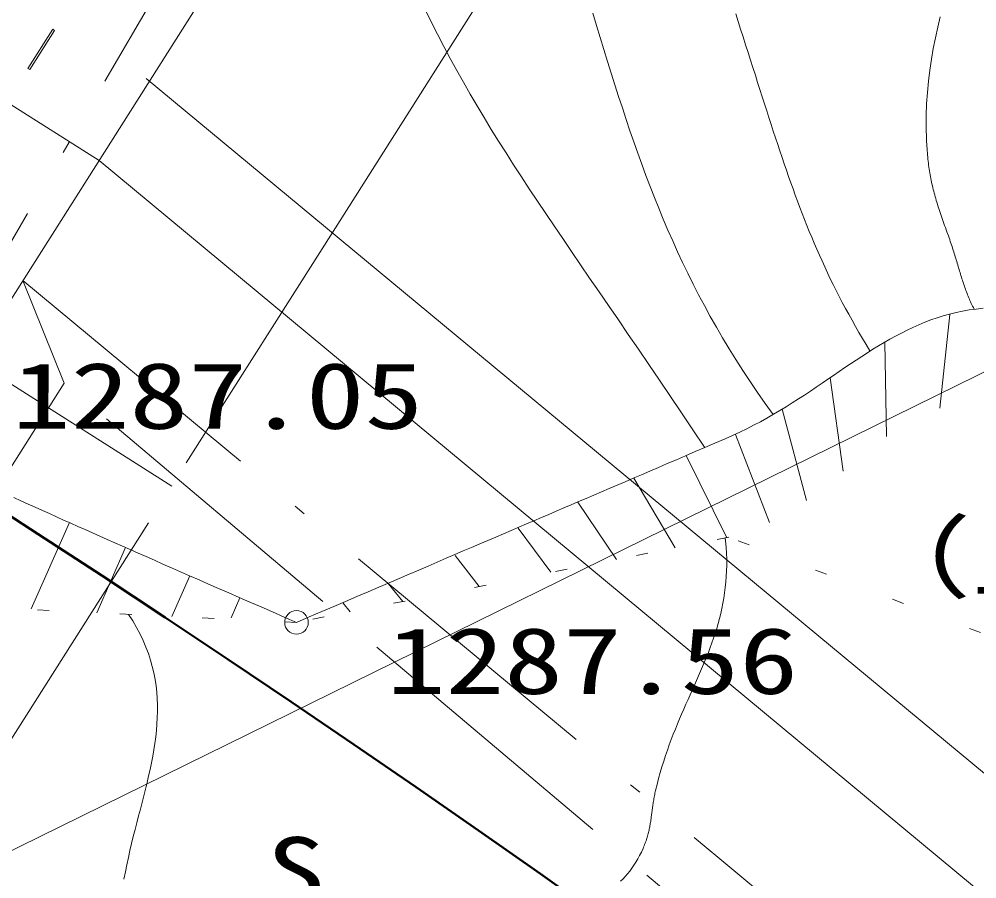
# Model space of a CAD drawing. Units: millimetres at full size, sheet at 1:500; details may follow other scales. Extents: x -209175 to 420500, y 0 to 351151.
# Drawn here: x 25410 to 35570, y 203400 to 212516 of the extents above; entities that cross this region are included whole.
import ezdxf
from ezdxf.enums import TextEntityAlignment as Align

# ---------------------------------------------------------------- set-up
doc = ezdxf.new("R2010")
doc.units = ezdxf.units.MM
doc.header["$LTSCALE"] = 500
for name, pattern in [('USER1', [9.25, 6, -1.5, 0.25, -1.5]), ('USER2', [1.75, 0.25, -1.5]), ('USER3', [7.5, 6, -1.5])]:
    doc.linetypes.add(name, pattern=pattern)
for name, color, linetype, lineweight in [('D-BGD', 7, 'Continuous', 13), ('D-BGD-HICN', 7, 'Continuous', 13), ('D-BGD-LWCN', 8, 'Continuous', 13), ('D-BGD-TXT', 7, 'Continuous', 13), ('D-BMK', 2, 'USER1', 13), ('D-BYP-STR8', 5, 'Continuous', 50), ('D-STR', 1, 'Continuous', 13), ('D-STR-DIM', 7, 'Continuous', 13)]:
    doc.layers.add(name, color=color, linetype=linetype, lineweight=lineweight)
doc.styles.add('ＭＳ ゴシック', font='')
doc.styles.get('ＭＳ ゴシック').set_extended_font_data('MS Gothic')

msp = doc.modelspace()

# ---------------------------------------------------------------- linework, layer by layer
at = {"layer": 'D-BGD'}
for p, q in [((35282.1, 209386.1), (35178.2, 208391.5)), ((34592.2, 209089.6), (34610, 208089.7)), ((34013.1, 208712.2), (34153.6, 207722.1)), ((33505.6, 208379.6), (33761.8, 207413)), ((33011, 208112.4), (33369.2, 207178.8)), ((32487.3, 207888.3), (32917.4, 207017.9)), ((31932.6, 207649.5), (32370.6, 206910.3)), ((31338.4, 207394), (31747.7, 206787.6)), ((25942.6, 207178), (25536.1, 206264.3)), ((30703.9, 207120.2), (31050.8, 206650.4)), ((26538.4, 206913.4), (26233.9, 206220.9)), ((30034, 206828), (30289.7, 206500.6)), ((27219.4, 206614.3), (27030.7, 206182.6)), ((29326.2, 206531.8), (29479.1, 206341)), ((27752.4, 206381.1), (27659.8, 206169.2)), ((28845.8, 206323.2), (28920, 206230.9))]:
    msp.add_line(p, q, dxfattribs=at)
at = {"layer": 'D-BGD', "linetype": 'USER2'}
for p, q in [((32939.4, 207022.3), (28352, 206119.1)), ((38065.6, 205082.3), (32939.4, 207022.3)), ((28352, 206119.1), (23097.9, 206371.7))]:
    msp.add_line(p, q, dxfattribs=at)
at = {"layer": 'D-BGD'}
for points in [[(35635.4, 209450.2), (35561.9, 209442.5), (35489.8, 209432.5), (35419, 209420.1), (35349.6, 209405.5), (35281.3, 209388.7), (35214.2, 209369.9), (35148.1, 209349.1), (35083, 209326.4), (35018.8, 209302), (34955.3, 209275.8), (34892.7, 209248), (34830.7, 209218.7), (34769.2, 209188), (34708.3, 209155.9), (34647.8, 209122.5), (34587.7, 209088), (34527.9, 209052.4), (34468.3, 209015.8), (34408.8, 208978.2), (34349.3, 208939.9), (34289.9, 208900.8), (34230.3, 208861.1), (34170.6, 208820.8), (34110.6, 208780), (34050.3, 208738.9), (33989.5, 208697.5), (33928.4, 208655.8), (33866.6, 208614.1), (33804.2, 208572.3), (33741.1, 208530.6), (33677.3, 208489), (33612.5, 208447.7), (33546.9, 208406.7), (33480.2, 208366.1), (33412.4, 208326), (33343.5, 208286.5), (33273.3, 208247.6), (33201.9, 208209.6), (33129, 208172.4), (33054.6, 208136.1), (32978.7, 208100.8), (32901.2, 208066.7), (32791.7, 208019.8), (32685.3, 207974.2), (32581.7, 207929.9), (32480.8, 207886.7), (32382.5, 207844.6), (32286.5, 207803.5), (32192.9, 207763.4), (32101.3, 207724.2), (32011.6, 207685.8), (31923.7, 207648.2), (31837.5, 207611.3), (31752.6, 207575), (31669.1, 207539.2), (31586.8, 207504), (31505.4, 207469.1), (31424.9, 207434.7), (31345, 207400.5), (31265.7, 207366.5), (31186.8, 207332.7), (31108, 207299), (31029.3, 207265.3), (30950.5, 207231.6), (30871.4, 207197.7), (30791.9, 207163.7), (30711.9, 207129.4), (30631.1, 207094.8), (30549.4, 207059.9), (30466.7, 207024.4), (30382.8, 206988.5), (30297.5, 206952), (30210.7, 206914.9), (30122.2, 206877), (30032, 206838.3), (29939.7, 206798.8), (29845.3, 206758.4), (29748.6, 206717), (29649.4, 206674.6), (29547.6, 206631), (29443.1, 206586.2), (29335.6, 206540.2), (29225.1, 206492.9), (29111.3, 206444.2), (28994.2, 206394), (28873.5, 206342.4), (28749, 206289.1), (28620.7, 206234.2), (28488.4, 206177.5), (28352, 206119.1)], [(25352.9, 207444.1), (25429.6, 207409.2), (25505.7, 207374.7), (25581.3, 207340.4), (25656.6, 207306.4), (25731.7, 207272.6), (25806.8, 207238.8), (25882, 207205.1), (25957.5, 207171.3), (26033.4, 207137.4), (26109.8, 207103.4), (26186.9, 207069.1), (26264.8, 207034.5), (26343.7, 206999.5), (26423.8, 206964.1), (26505.1, 206928.1), (26587.8, 206891.6), (26672.1, 206854.5), (26758.1, 206816.6), (26846, 206778), (26935.9, 206738.6), (27027.9, 206698.2), (27122.2, 206656.9), (27218.9, 206614.5), (27318.2, 206571), (27420.2, 206526.4), (27525.1, 206480.5), (27633.1, 206433.3), (27744.1, 206384.7), (27858.5, 206334.8), (27976.3, 206283.3), (28097.8, 206230.2), (28222.9, 206175.5), (28352, 206119.1)]]:
    msp.add_lwpolyline(points, dxfattribs=at)
msp.add_circle((28352, 206119.1), 125, dxfattribs=at)
at = {"layer": 'D-BGD-HICN'}
msp.add_lwpolyline([(34436.4, 208999.1), (34396.3, 209064.7), (34357.1, 209129.7), (34319, 209194.4), (34281.8, 209258.7), (34245.6, 209322.7), (34210.3, 209386.4), (34175.8, 209449.8), (34142.2, 209513), (34109.4, 209576), (34077.3, 209638.8), (34046, 209701.5), (34015.4, 209764.2), (33985.5, 209826.7), (33956.2, 209889.3), (33927.5, 209951.8), (33899.4, 210014.4), (33871.9, 210077), (33844.9, 210139.8), (33818.3, 210202.8), (33792.3, 210265.9), (33766.6, 210329.2), (33741.3, 210392.8), (33716.4, 210456.6), (33691.9, 210520.8), (33667.6, 210585.3), (33643.6, 210650.2), (33619.8, 210715.5), (33596.2, 210781.3), (33572.8, 210847.6), (33549.5, 210914.4), (33526.3, 210981.8), (33503.2, 211049.7), (33480.1, 211118.3), (33457.1, 211187.5), (33434, 211257.4), (33410.9, 211328.1), (33387.7, 211399.5), (33364.3, 211471.7), (33340.8, 211544.8), (33317.2, 211618.7), (33293.3, 211693.5), (33269.2, 211769.2), (33244.8, 211846), (33220.1, 211923.7), (33195, 212002.4), (33169.6, 212082.2), (33143.8, 212163.2), (33117.5, 212245.2), (33090.6, 212328.9), (33063.9, 212411.2), (33037.5, 212492.1), (33011.5, 212571.7)], dxfattribs=at)
at = {"layer": 'D-BGD-LWCN'}
for points in [[(29716.9, 212620.2), (29781.7, 212487.8), (29847.5, 212357.1), (29914.4, 212228), (29982.5, 212100.1), (30051.9, 211973.3), (30122.4, 211847.3), (30194.3, 211722), (30267.6, 211597.1), (30342.2, 211472.4), (30418.3, 211347.6), (30495.9, 211222.7), (30575.1, 211097.3), (30655.8, 210971.2), (30738.2, 210844.3), (30822.3, 210716.3), (30908.2, 210586.9), (30995.8, 210456), (31085.3, 210323.4), (31176.6, 210188.8), (31269.9, 210052), (31365.1, 209912.8), (31462.4, 209771), (31561.8, 209626.4), (31663.2, 209478.7), (31766.9, 209327.7), (31872.7, 209173.3), (31980.9, 209015.1), (32091.3, 208853), (32204.1, 208686.8), (32319.4, 208516.3), (32437, 208341.1), (32557.2, 208161.2), (32680, 207976.3)], [(31495, 212580.2), (31534.4, 212450.5), (31573.6, 212322), (31612.7, 212194.8), (31651.7, 212068.7), (31690.8, 211943.8), (31730, 211819.8), (31769.5, 211696.9), (31809.2, 211574.9), (31849.4, 211453.8), (31890, 211333.5), (31931.3, 211214.1), (31973.2, 211095.3), (32015.9, 210977.2), (32059.4, 210859.7), (32103.8, 210742.8), (32149.3, 210626.4), (32195.8, 210510.5), (32243.6, 210395), (32292.7, 210279.8), (32343.1, 210164.9), (32395, 210050.3), (32448.4, 209935.9), (32503.5, 209821.6), (32560.2, 209707.3), (32618.8, 209593.2), (32679.4, 209479), (32741.8, 209364.7), (32806.4, 209250.3), (32873.2, 209135.7), (32942.1, 209020.9), (33013.5, 208905.8), (33087.2, 208790.3), (33163.5, 208674.5), (33242.4, 208558.2), (33324, 208441.4), (33408.3, 208324.1)], [(35540.9, 209442.2), (35533.1, 209457.2), (35525.5, 209472.2), (35518.1, 209487.2), (35511, 209502.3), (35504, 209517.4), (35497.2, 209532.4), (35490.6, 209547.6), (35484.1, 209562.7), (35477.9, 209577.9), (35471.7, 209593.2), (35465.7, 209608.4), (35459.9, 209623.8), (35454.1, 209639.1), (35448.5, 209654.6), (35443, 209670.1), (35437.6, 209685.6), (35432.2, 209701.2), (35427, 209716.9), (35421.8, 209732.7), (35416.6, 209748.5), (35411.6, 209764.4), (35406.5, 209780.4), (35401.5, 209796.5), (35396.6, 209812.7), (35391.6, 209828.9), (35386.7, 209845.3), (35381.7, 209861.7), (35376.7, 209878.3), (35371.8, 209894.9), (35366.7, 209911.7), (35361.7, 209928.6), (35356.6, 209945.6), (35351.4, 209962.7), (35346.2, 209980), (35340.9, 209997.3), (35335.6, 210014.8), (35330.1, 210032.5), (35324.6, 210050.2), (35318.9, 210068.2), (35313.1, 210086.2), (35307.2, 210104.4), (35301.1, 210122.8), (35295, 210141.3), (35288.6, 210159.9), (35282.1, 210178.8), (35275.4, 210197.8), (35268.6, 210216.9), (35261.5, 210236.2), (35252.9, 210259.6), (35244.5, 210282.7), (35236.3, 210305.4), (35228.2, 210327.7), (35220.4, 210349.7), (35212.6, 210371.4), (35205.1, 210392.8), (35197.8, 210413.9), (35190.6, 210434.8), (35183.6, 210455.5), (35176.7, 210475.9), (35170.1, 210496.1), (35163.6, 210516.2), (35157.3, 210536), (35151.1, 210555.8), (35145.1, 210575.4), (35139.3, 210594.9), (35133.6, 210614.3), (35128.1, 210633.6), (35122.8, 210652.9), (35117.6, 210672.1), (35112.6, 210691.3), (35107.8, 210710.5), (35103.1, 210729.8), (35098.5, 210749), (35094.2, 210768.3), (35090, 210787.7), (35085.9, 210807.1), (35082, 210826.7), (35078.2, 210846.4), (35074.6, 210866.2), (35071.2, 210886.2), (35067.9, 210906.3), (35064.8, 210926.6), (35061.8, 210947.2), (35058.9, 210968), (35056.2, 210989), (35053.7, 211010.3), (35051.3, 211031.9), (35049, 211053.7), (35046.9, 211075.9), (35044.9, 211098.4), (35043.1, 211121.3), (35041.4, 211144.5), (35039.8, 211168.2), (35038.4, 211192.2), (35037.1, 211216.7), (35036, 211241.6), (35032.5, 211369.2), (35033.1, 211494.7), (35037.3, 211618.1), (35045.2, 211739.5), (35056.3, 211858.9), (35070.7, 211976.5), (35087.9, 212092.3), (35108, 212206.5), (35130.6, 212319.2), (35155.5, 212430.3), (35182.6, 212540.1)], [(32897.9, 207014.1), (32897.9, 207013.4), (32897.9, 207012.6), (32898, 207011.9), (32898.1, 207011.3), (32898.2, 207010.6), (32898.3, 207009.9), (32898.4, 207009.3), (32898.5, 207008.7), (32898.6, 207008), (32898.7, 207007.4), (32898.9, 207006.8), (32899, 207006.2), (32899.2, 207005.6), (32899.4, 207005), (32899.5, 207004.5), (32899.7, 207003.9), (32899.9, 207003.3), (32900.1, 207002.8), (32900.3, 207002.2), (32900.5, 207001.7), (32900.7, 207001.1), (32900.9, 207000.6), (32901.1, 207000), (32901.3, 206999.5), (32901.5, 206998.9), (32901.7, 206998.4), (32901.9, 206997.8), (32902.1, 206997.3), (32902.4, 206996.7), (32902.6, 206996.2), (32902.8, 206995.6), (32903, 206995.1), (32903.1, 206994.5), (32903.3, 206993.9), (32903.5, 206993.3), (32903.7, 206992.8), (32903.9, 206992.2), (32904, 206991.6), (32904.2, 206990.9), (32904.4, 206990.3), (32904.5, 206989.7), (32904.6, 206989), (32904.8, 206988.4), (32904.9, 206987.7), (32905, 206987), (32905.1, 206986.3), (32905.2, 206985.6), (32905.3, 206984.9), (32910.6, 206918.8), (32914.1, 206853.9), (32916, 206790.4), (32916.2, 206728.1), (32914.8, 206667), (32911.8, 206607), (32907.4, 206548.1), (32901.5, 206490.1), (32894.3, 206433.1), (32885.8, 206377), (32876, 206321.7), (32865, 206267.2), (32852.9, 206213.4), (32839.7, 206160.3), (32825.5, 206107.7), (32810.4, 206055.7), (32794.3, 206004.2), (32777.4, 205953.1), (32759.7, 205902.4), (32741.2, 205852.1), (32722.1, 205801.9), (32702.4, 205752), (32682.1, 205702.2), (32661.3, 205652.5), (32640.1, 205602.8), (32618.4, 205553.2), (32596.5, 205503.4), (32574.3, 205453.4), (32551.8, 205403.3), (32529.2, 205352.9), (32506.5, 205302.3), (32483.8, 205251.2), (32461.1, 205199.7), (32438.5, 205147.7), (32416, 205095.2), (32393.7, 205042.1), (32371.6, 204988.3), (32349.9, 204933.8), (32328.5, 204878.6), (32307.5, 204822.5), (32287, 204765.5), (32267.1, 204707.6), (32247.7, 204648.7), (32229, 204588.7), (32211, 204527.7), (32193.8, 204465.4), (32177.4, 204401.9), (32161.9, 204337.2), (32158.5, 204322.3), (32155.3, 204307.7), (32152.4, 204293.2), (32149.5, 204279), (32146.9, 204265), (32144.3, 204251.2), (32142, 204237.5), (32139.7, 204224), (32137.5, 204210.7), (32135.5, 204197.5), (32133.5, 204184.5), (32131.7, 204171.6), (32129.8, 204158.8), (32128.1, 204146.2), (32126.4, 204133.7), (32124.7, 204121.2), (32123.1, 204108.9), (32121.5, 204096.6), (32119.9, 204084.4), (32118.3, 204072.2), (32116.6, 204060.2), (32115, 204048.1), (32113.3, 204036.1), (32111.6, 204024.1), (32109.8, 204012.2), (32107.9, 204000.2), (32106, 203988.3), (32104, 203976.3), (32101.8, 203964.4), (32099.6, 203952.4), (32097.3, 203940.4), (32094.8, 203928.3), (32092.2, 203916.2), (32089.4, 203904), (32086.4, 203891.7), (32083.3, 203879.4), (32080, 203867), (32076.5, 203854.4), (32072.8, 203841.8), (32068.9, 203829.1), (32064.8, 203816.2), (32060.4, 203803.2), (32055.8, 203790.1), (32050.9, 203776.8), (32045.8, 203763.3), (32040.4, 203749.7), (32034.6, 203735.9), (32028.6, 203721.9), (32010.9, 203683.2), (31992.3, 203646.1), (31973, 203610.6), (31952.8, 203576.5), (31931.9, 203543.8), (31910.2, 203512.6), (31887.8, 203482.7), (31864.6, 203454), (31840.8, 203426.6), (31816.2, 203400.4), (31791, 203375.3)], [(26571, 206204.7), (26615.6, 206134.6), (26656.2, 206064.7), (26692.9, 205995.3), (26725.8, 205926.1), (26755.1, 205857.1), (26780.9, 205788.4), (26803.4, 205720), (26822.6, 205651.7), (26838.7, 205583.5), (26851.9, 205515.5), (26862.2, 205447.6), (26869.9, 205379.8), (26874.9, 205312), (26877.5, 205244.2), (26877.9, 205176.4), (26876, 205108.6), (26872.1, 205040.7), (26866.3, 204972.7), (26858.7, 204904.5), (26849.5, 204836.3), (26838.7, 204767.8), (26826.6, 204699.2), (26813.2, 204630.3), (26798.7, 204561.1), (26783.3, 204491.6), (26766.9, 204421.8), (26749.9, 204351.7), (26732.2, 204281.2), (26714.1, 204210.3), (26695.7, 204139), (26677, 204067.2), (26658.3, 203994.9), (26639.7, 203922.1), (26621.3, 203848.7), (26603.2, 203774.8), (26585.5, 203700.2), (26568.5, 203625.1), (26552.2, 203549.3), (26536.7, 203472.8), (26522.3, 203395.5)]]:
    msp.add_lwpolyline(points, dxfattribs=at)
at = {"layer": 'D-BMK', "color": 6}
msp.add_line((10000, 183896.1), (38984.6, 233565.6), dxfattribs=at)
at = {"layer": 'D-BYP-STR8'}
msp.add_arc((-66084.1, 65785.4), 168421.1, 23.53508, 58.38333, dxfattribs=at)
at = {"layer": 'D-STR'}
for p, q in [((10000, 185400.4), (34456, 223934)), ((30511.7, 213053.7), (28791.2, 210342.9)), ((25503.5, 211994.7), (25766.2, 212408.7)), ((25522, 211982.9), (25784.8, 212396.9)), ((25784.8, 212396.9), (25766.2, 212408.7)), ((25522, 211982.9), (25503.5, 211994.7)), ((26758.5, 211885.7), (63779.8, 181202.1)), ((26257.5, 211016.1), (25286.5, 211632.3)), ((26257.5, 211016.1), (63098, 180468.4))]:
    msp.add_line(p, q, dxfattribs=at)
at = {"layer": 'D-STR', "linetype": 'USER1'}
for p, q in [((27028.6, 207565.7), (20696.3, 211584.6)), ((25450.7, 209745), (61289.2, 180021)), ((17387.5, 195263), (25887.7, 208656.2))]:
    msp.add_line(p, q, dxfattribs=at)
at = {"layer": 'D-STR', "linetype": 'USER3'}
for p, q in [((28791.2, 210342.9), (16832.4, 191500.2)), ((25450.7, 209745), (25887.7, 208656.2)), ((60156.9, 179741), (25887.7, 208656.2))]:
    msp.add_line(p, q, dxfattribs=at)
at = {"layer": 'D-STR-DIM'}
msp.add_line((18753.4, 200464.1), (58323.6, 219930.5), dxfattribs=at)

# ---------------------------------------------------------------- texts
at = {"layer": 'D-BGD-TXT', "style": 'ＭＳ ゴシック', "width": 1.3}
for s, p in [('1287.05', (25333.7, 208877.4)), ('1287.56', (29309.5, 206066.1))]:
    msp.add_text(s, height=705, rotation=359.993, dxfattribs=at).set_placement(p, align=Align.TOP_LEFT)
for s, p in [('（土）', (36137.5, 207162.3)), ('S', (28347.3, 203842.2))]:
    msp.add_text(s, height=705, rotation=359.993, dxfattribs=at).set_placement(p, align=Align.TOP_CENTER)

doc.saveas('drawing.dxf')
